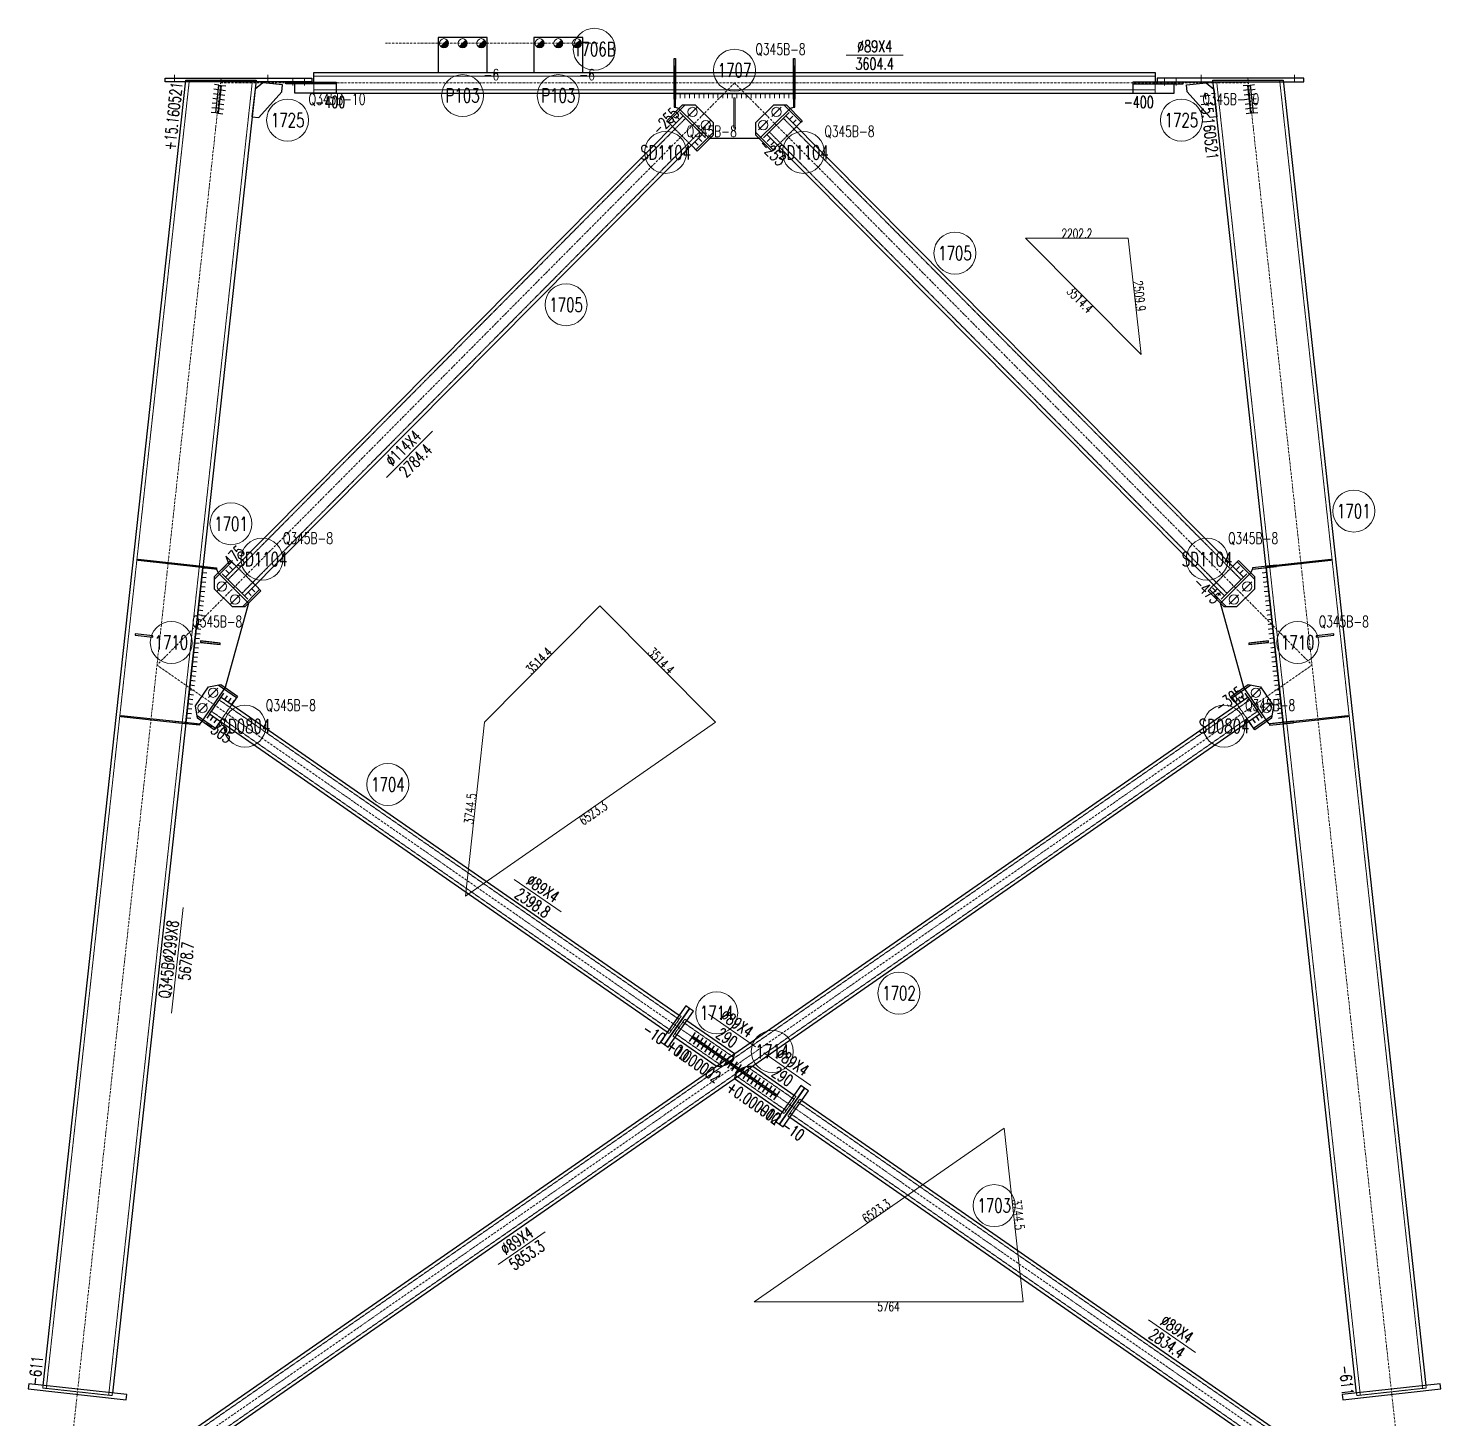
# Model space of a CAD drawing. Extents: x 200306 to 244369, y -126880 to -87343.
# Drawn here: x 213777 to 219830, y -116235 to -110275 of the extents above; entities that cross this region are included whole.
import ezdxf
from ezdxf.enums import TextEntityAlignment as Align

# ---------------------------------------------------------------- set-up
doc = ezdxf.new("R2010")
doc.units = 0
doc.header["$MEASUREMENT"] = 0
doc.linetypes.add('Dash', pattern=[2.75, 2, -0.75])
doc.linetypes.add('DashDot', pattern=[15.6, 9, -3, 0.6, -3])
doc.layers.get('0').update_dxf_attribs({"linetype": 'CONTINUOUS', "lineweight": 25})
doc.styles.get("Standard").update_dxf_attribs({"font": 'simplex.shx', "width": 0.7, "height": 3, "bigfont": 'gbhzfs.shx'})

# ---------------------------------------------------------------- blocks, each defined once
blk = doc.blocks.new('M16X40S')
at = {"color": 3, "linetype": 'Continuous', "lineweight": 13}
blk.add_line((-0.707, -0.707), (0.707, 0.707), dxfattribs=at)
blk.add_circle((0, 0), 1, dxfattribs=at)
for radius in [0.9, 0.8, 0.7, 0.6, 0.5, 0.4, 0.3, 0.2, 0.1]:
    blk.add_arc((0, 0), radius, 225, 45, dxfattribs=at)
blk = doc.blocks.new('M20X55S')
at = {"color": 3, "linetype": 'Continuous', "lineweight": 13}
blk.add_line((-1, -1), (1, 1), dxfattribs=at)
blk.add_circle((0, 0), 1, dxfattribs=at)

msp = doc.modelspace()

# ---------------------------------------------------------------- linework, layer by layer
at = {"color": 2, "linetype": 'DashDot', "lineweight": 15}
for p, q in [((216218.49647, -110339.61151), (215308.49647, -110339.61151)), ((214603.49647, -110489.53719), (213921.49647, -116726.9344)), ((216803.49647, -110509.53719), (214328.49647, -113004.61671)), ((214601.30967, -110509.53719), (219005.68328, -110509.53719)), ((216803.49647, -110509.53719), (219278.49647, -113004.61671)), ((219003.49647, -110489.53719), (219685.49647, -116726.9344)), ((219278.49647, -113004.61671), (213921.49647, -116726.9344)), ((214328.49647, -113004.61671), (216557.13244, -114553.18701)), ((216557.13244, -114553.18701), (216803.49648, -114724.37335)), ((216803.49647, -114724.37334), (217049.86051, -114895.55968)), ((217049.86051, -114895.55968), (219685.49647, -116726.9344))]:
    msp.add_line(p, q, dxfattribs=at)
at = {"color": 7, "linetype": 'Continuous', "lineweight": 13}
for p, q in [((217281.72541, -110390.03719), (217526.72541, -110390.03719)), ((215508.95502, -112002.01615), (215311.76662, -112200.80432)), ((215859.85964, -113923.16982), (216061.05693, -114062.972)), ((214440.70814, -114043.81406), (214391.25297, -114496.11836)), ((216691.70309, -114501.17721), (216892.90038, -114640.97938)), ((216929.85498, -114666.65733), (217131.05228, -114806.45951)), ((215992.28959, -115433.55777), (215791.09229, -115573.35994)), ((218577.4505, -115811.491), (218778.6478, -115951.29317))]:
    msp.add_line(p, q, dxfattribs=at)
at = {"color": 1, "linetype": 'Dash', "lineweight": 20}
for p, q in [((214467.31487, -110497.58544), (213854.20456, -116104.93517)), ((214736.31962, -110512.20461), (214121.61084, -116134.1735)), ((215001.30967, -110480.03719), (218605.68328, -110480.03719)), ((215001.30967, -110553.27338), (215001.30967, -110505.56117)), ((218605.68328, -110505.56117), (218605.68328, -110553.27338)), ((218870.67333, -110512.20461), (219485.38211, -116134.1735)), ((219139.67808, -110497.58544), (219752.78839, -116104.93517)), ((215001.30967, -110539.03719), (218605.68328, -110539.03719)), ((216550.64052, -110554.03719), (216550.64052, -110574.03719)), ((216550.64052, -110613.85015), (216550.64052, -110554.03719)), ((216570.86899, -110554.03719), (216570.86899, -110574.03719)), ((216591.09747, -110554.03719), (216591.09747, -110574.03719)), ((216611.32595, -110554.03719), (216611.32595, -110574.03719)), ((216631.55442, -110554.03719), (216631.55442, -110574.03719)), ((216651.7829, -110554.03719), (216651.7829, -110574.03719)), ((216672.01138, -110554.03719), (216672.01138, -110574.03719)), ((216692.23985, -110554.03719), (216692.23985, -110574.03719)), ((216712.46833, -110554.03719), (216712.46833, -110574.03719)), ((216732.69681, -110554.03719), (216732.69681, -110574.03719)), ((216752.92528, -110554.03719), (216752.92528, -110574.03719)), ((216773.15376, -110554.03719), (216773.15376, -110574.03719)), ((216793.38224, -110554.03719), (216793.38224, -110574.03719)), ((216800.49647, -110573.85705), (216806.49647, -110573.85705)), ((216800.49647, -110703.85705), (216800.49647, -110573.85705)), ((216806.49647, -110573.85705), (216806.49647, -110703.85705)), ((216813.61071, -110554.03719), (216813.61071, -110574.03719)), ((216833.83919, -110554.03719), (216833.83919, -110574.03719)), ((216854.06767, -110554.03719), (216854.06767, -110574.03719)), ((216874.29614, -110554.03719), (216874.29614, -110574.03719)), ((216894.52462, -110554.03719), (216894.52462, -110574.03719)), ((216914.7531, -110554.03719), (216914.7531, -110574.03719)), ((216934.98157, -110554.03719), (216934.98157, -110574.03719)), ((216955.21005, -110554.03719), (216955.21005, -110574.03719)), ((216975.43853, -110554.03719), (216975.43853, -110574.03719)), ((216995.667, -110554.03719), (216995.667, -110574.03719)), ((217015.89548, -110554.03719), (217015.89548, -110574.03719)), ((217036.12396, -110554.03719), (217036.12396, -110574.03719)), ((217056.35243, -110554.03719), (217056.35243, -110574.03719)), ((217056.35243, -110554.03719), (217056.35243, -110613.85015)), ((216594.09596, -110660.99816), (214633.19427, -112637.80852)), ((216618.6059, -110776.8656), (216537.67072, -110696.58175)), ((216806.49647, -110703.85705), (216800.49647, -110703.85705)), ((217069.32223, -110696.58175), (216988.38705, -110776.8656)), ((217012.89699, -110660.99816), (218973.79867, -112637.80852)), ((216653.73241, -110720.15468), (214692.83073, -112696.96504)), ((216953.26054, -110720.15468), (218914.16222, -112696.96504)), ((214668.32079, -112581.0976), (214749.25597, -112661.38145)), ((218857.73698, -112661.38145), (218938.67216, -112581.0976)), ((214524.50898, -112587.37416), (214583.6823, -112593.8442)), ((219023.31064, -112593.8442), (219082.48397, -112587.37416)), ((219082.48397, -112587.37416), (219062.60246, -112589.54802)), ((219084.68067, -112607.46465), (219064.79916, -112609.6385)), ((219086.87737, -112627.55513), (219066.99587, -112629.72899)), ((219089.07408, -112647.64562), (219069.19257, -112649.81947)), ((219091.27078, -112667.7361), (219071.38927, -112669.90996)), ((219093.46748, -112687.82659), (219073.58598, -112690.00044)), ((219095.66419, -112707.91707), (219075.78268, -112710.09093)), ((219097.86089, -112728.00756), (219077.97938, -112730.18141)), ((219100.05759, -112748.09804), (219080.17609, -112750.2719)), ((219102.2543, -112768.18853), (219082.37279, -112770.36238)), ((219104.451, -112788.27901), (219084.56949, -112790.45287)), ((219106.6477, -112808.3695), (219086.7662, -112810.54335)), ((219108.84441, -112828.45998), (219088.9629, -112830.63384)), ((219111.04111, -112848.55047), (219091.1596, -112850.72432)), ((219113.23781, -112868.64096), (219093.35631, -112870.81481)), ((219115.43452, -112888.73144), (219095.55301, -112890.90529)), ((214514.62647, -112907.27095), (214515.27863, -112901.30649)), ((214599.14544, -112916.51229), (214514.62647, -112907.27095)), ((214515.27863, -112901.30649), (214599.79759, -112910.54784)), ((214599.79759, -112910.54784), (214599.14544, -112916.51229)), ((219091.71432, -112901.30649), (219007.19536, -112910.54784)), ((219007.19536, -112910.54784), (219007.84751, -112916.51229)), ((219007.84751, -112916.51229), (219092.36648, -112907.27095)), ((219092.36648, -112907.27095), (219091.71432, -112901.30649)), ((219117.63122, -112908.82193), (219097.74971, -112910.99578)), ((219119.82792, -112928.91241), (219099.94642, -112931.08626)), ((219122.02463, -112949.0029), (219102.14312, -112951.17675)), ((219124.22133, -112969.09338), (219104.33982, -112971.26723)), ((219126.41803, -112989.18387), (219106.53653, -112991.35772)), ((219128.61474, -113009.27435), (219108.73323, -113011.44821)), ((219130.81144, -113029.36484), (219110.92993, -113031.53869)), ((219133.00814, -113049.45532), (219113.12664, -113051.62918)), ((219135.20485, -113069.54581), (219115.32334, -113071.71966)), ((219137.40155, -113089.63629), (219117.52004, -113091.81015)), ((219139.59825, -113109.72678), (219119.71675, -113111.90063)), ((219141.79496, -113129.81726), (219121.91345, -113131.99112)), ((219011.19305, -113154.43036), (214204.40606, -116494.4319)), ((214595.7999, -113154.43036), (216565.75363, -114523.255)), ((214649.52596, -113173.49632), (214598.74068, -113246.58432)), ((219008.25227, -113246.58432), (218957.46699, -113173.49632)), ((219143.99166, -113149.90775), (219124.11015, -113152.0816)), ((219146.18836, -113169.99823), (219126.30685, -113172.17209)), ((219148.38507, -113190.08872), (219128.50356, -113192.26257)), ((219044.8597, -113202.88195), (214238.07271, -116542.88349)), ((214511.1911, -113256.83021), (214452.01777, -113250.36017)), ((214562.13325, -113202.88195), (216532.08698, -114571.70659)), ((219154.97518, -113250.36017), (219095.80185, -113256.83021)), ((219150.58177, -113210.1792), (219130.70026, -113212.35306)), ((219152.77847, -113230.26969), (219132.89696, -113232.44354)), ((219154.97518, -113250.36017), (219135.09367, -113252.53403)), ((216574.31294, -114510.9368), (216523.52766, -114584.0248)), ((216539.95193, -114595.43722), (216590.73721, -114522.34922)), ((216566.10081, -114505.23059), (216574.31294, -114510.9368)), ((216590.73721, -114522.34922), (216598.94935, -114528.05543)), ((216523.52766, -114584.0248), (216515.31553, -114578.31858)), ((216548.51125, -114583.11902), (216751.14033, -114723.91607)), ((216582.1779, -114534.66742), (216798.87487, -114685.23957)), ((216548.16407, -114601.14343), (216539.95193, -114595.43722)), ((216808.11808, -114763.50713), (217024.81505, -114914.07927)), ((216855.85262, -114724.83062), (217058.4817, -114865.62767)), ((217067.04102, -114853.30947), (217016.25574, -114926.39747)), ((217032.68, -114937.80989), (217083.46528, -114864.7219)), ((217058.82888, -114847.60326), (217067.04102, -114853.30947)), ((217074.90597, -114877.0401), (219402.58689, -116494.4319)), ((217083.46528, -114864.7219), (217091.67742, -114870.42811)), ((217016.25574, -114926.39747), (217008.0436, -114920.69126)), ((217040.89214, -114943.5161), (217032.68, -114937.80989)), ((217041.23932, -114925.49169), (219368.92024, -116542.88349)), ((213839.29343, -116103.30478), (213840.48905, -116092.36995)), ((219766.5039, -116092.36995), (219767.69952, -116103.30478)), ((214136.52197, -116135.80389), (213839.29343, -116103.30478)), ((214137.71759, -116124.86906), (214136.52197, -116135.80389)), ((219470.47097, -116135.80389), (219469.27536, -116124.86906)), ((219767.69952, -116103.30478), (219470.47097, -116135.80389))]:
    msp.add_line(p, q, dxfattribs=at)
at = {"color": 7, "linetype": 'Continuous', "lineweight": 30}
for p, q in [((214594.37702, -110518.71886), (214574.49587, -110516.54505)), ((214604.3176, -110519.80577), (214624.19875, -110521.97958)), ((219002.67535, -110519.80577), (218982.7942, -110521.97958)), ((219012.61593, -110518.71886), (219032.49708, -110516.54505)), ((214587.85546, -110578.36339), (214567.97431, -110576.18957)), ((214590.02932, -110558.48188), (214570.14816, -110556.30806)), ((214592.20317, -110538.60037), (214572.32202, -110536.42656)), ((214597.79604, -110579.45029), (214617.67719, -110581.62411)), ((214599.96989, -110559.56879), (214619.85105, -110561.7426)), ((214602.14375, -110539.68728), (214622.0249, -110541.86109)), ((219004.8492, -110539.68728), (218984.96805, -110541.86109)), ((219007.02306, -110559.56879), (218987.1419, -110561.7426)), ((219009.19691, -110579.45029), (218989.31576, -110581.62411)), ((219014.78978, -110538.60037), (219034.67093, -110536.42656)), ((219016.96363, -110558.48188), (219036.84479, -110556.30806)), ((219019.13749, -110578.36339), (219039.01864, -110576.18957)), ((214581.3339, -110638.00791), (214561.45275, -110635.8341)), ((214583.50776, -110618.1264), (214563.6266, -110615.95259)), ((214585.68161, -110598.24489), (214565.80046, -110596.07108)), ((214591.27448, -110639.09482), (214611.15563, -110641.26863)), ((214593.44833, -110619.21331), (214613.32948, -110621.38712)), ((214595.62219, -110599.3318), (214615.50334, -110601.50562)), ((216583.44659, -110650.43449), (216569.24744, -110636.34961)), ((217023.54635, -110650.43449), (217037.74551, -110636.34961)), ((219011.37076, -110599.3318), (218991.48961, -110601.50562)), ((219013.54462, -110619.21331), (218993.66347, -110621.38712)), ((219015.71847, -110639.09482), (218995.83732, -110641.26863)), ((219021.31134, -110598.24489), (219041.19249, -110596.07108)), ((219023.48519, -110618.1264), (219043.36635, -110615.95259)), ((219025.65905, -110638.00791), (219045.5402, -110635.8341)), ((216537.67072, -110696.58175), (216523.47156, -110682.49686)), ((216552.92934, -110681.19933), (216538.73019, -110667.11445)), ((216568.18797, -110665.81691), (216553.98881, -110651.73203)), ((217038.80498, -110665.81691), (217053.00414, -110651.73203)), ((217054.06361, -110681.19933), (217068.26276, -110667.11445)), ((217069.32223, -110696.58175), (217083.52139, -110682.49686)), ((216633.86453, -110761.48318), (216648.06368, -110775.56806)), ((216649.12315, -110746.10076), (216663.32231, -110760.18564)), ((216664.38178, -110730.71834), (216678.58093, -110744.80323)), ((216942.61117, -110730.71834), (216928.41202, -110744.80323)), ((216957.8698, -110746.10076), (216943.67064, -110760.18564)), ((216973.12842, -110761.48318), (216958.92927, -110775.56806)), ((216618.6059, -110776.8656), (216632.80506, -110790.95048)), ((216988.38705, -110776.8656), (216974.18789, -110790.95048)), ((214653.06216, -112596.48002), (214638.86301, -112582.39513)), ((214668.32079, -112581.0976), (214654.12163, -112567.01272)), ((218938.67216, -112581.0976), (218952.87132, -112567.01272)), ((218953.93079, -112596.48002), (218968.12994, -112582.39513)), ((214520.11557, -112627.55513), (214539.99708, -112629.72899)), ((214522.31228, -112607.46465), (214542.19379, -112609.6385)), ((214524.50898, -112587.37416), (214544.39049, -112589.54802)), ((214622.54491, -112627.24486), (214608.34575, -112613.15997)), ((214637.80353, -112611.86244), (214623.60438, -112597.77755)), ((218969.18941, -112611.86244), (218983.38857, -112597.77755)), ((218984.44804, -112627.24486), (218998.6472, -112613.15997)), ((214511.32876, -112707.91707), (214531.21027, -112710.09093)), ((214513.52547, -112687.82659), (214533.40697, -112690.00044)), ((214515.72217, -112667.7361), (214535.60368, -112669.90996)), ((214517.91887, -112647.64562), (214537.80038, -112649.81947)), ((214703.48009, -112707.5287), (214717.67925, -112721.61359)), ((214718.73872, -112692.14628), (214732.93787, -112706.23117)), ((214733.99734, -112676.76387), (214748.1965, -112690.84875)), ((214749.25597, -112661.38145), (214763.45513, -112675.46633)), ((218857.73698, -112661.38145), (218843.53782, -112675.46633)), ((218872.99561, -112676.76387), (218858.79645, -112690.84875)), ((218888.25423, -112692.14628), (218874.05508, -112706.23117)), ((218903.51286, -112707.5287), (218889.3137, -112721.61359)), ((214504.73865, -112768.18853), (214524.62016, -112770.36238)), ((214506.93536, -112748.09804), (214526.81686, -112750.2719)), ((214509.13206, -112728.00756), (214529.01357, -112730.18141)), ((214498.14854, -112828.45998), (214518.03005, -112830.63384)), ((214500.34525, -112808.3695), (214520.22675, -112810.54335)), ((214502.54195, -112788.27901), (214522.42346, -112790.45287)), ((214491.55843, -112888.73144), (214511.43994, -112890.90529)), ((214493.75514, -112868.64096), (214513.63664, -112870.81481)), ((214495.95184, -112848.55047), (214515.83335, -112850.72432)), ((214484.96832, -112949.0029), (214504.84983, -112951.17675)), ((214487.16503, -112928.91241), (214507.04653, -112931.08626)), ((214489.36173, -112908.82193), (214509.24324, -112910.99578)), ((214478.37821, -113009.27435), (214498.25972, -113011.44821)), ((214480.57492, -112989.18387), (214500.45642, -112991.35772)), ((214482.77162, -112969.09338), (214502.65313, -112971.26723)), ((214471.7881, -113069.54581), (214491.66961, -113071.71966)), ((214473.98481, -113049.45532), (214493.86631, -113051.62918)), ((214476.18151, -113029.36484), (214496.06302, -113031.53869)), ((214465.19799, -113129.81726), (214485.0795, -113131.99112)), ((214467.3947, -113109.72678), (214487.2762, -113111.90063)), ((214469.5914, -113089.63629), (214489.47291, -113091.81015)), ((214604.35922, -113142.11216), (214615.77164, -113125.68789)), ((219002.63373, -113142.11216), (218991.22131, -113125.68789)), ((214458.60788, -113190.08872), (214478.48939, -113192.26257)), ((214460.80459, -113169.99823), (214480.68609, -113172.17209)), ((214463.00129, -113149.90775), (214482.8828, -113152.0816)), ((214619.4148, -113152.57354), (214630.82722, -113136.14927)), ((214634.47038, -113163.03493), (214645.8828, -113146.61066)), ((214649.52596, -113173.49632), (214660.93838, -113157.07205)), ((218957.46699, -113173.49632), (218946.05457, -113157.07205)), ((218972.52257, -113163.03493), (218961.11015, -113146.61066)), ((218987.57815, -113152.57354), (218976.16573, -113136.14927)), ((214452.01777, -113250.36017), (214471.89928, -113252.53403)), ((214454.21448, -113230.26969), (214474.09598, -113232.44354)), ((214456.41118, -113210.1792), (214476.29269, -113212.35306)), ((214553.57394, -113215.20015), (214542.16151, -113231.62442)), ((214568.62952, -113225.66154), (214557.21709, -113242.08581)), ((214583.6851, -113236.12293), (214572.27267, -113252.5472)), ((214598.74068, -113246.58432), (214587.32825, -113263.00858)), ((219008.25227, -113246.58432), (219019.66469, -113263.00858)), ((219023.30785, -113236.12293), (219034.72027, -113252.5472)), ((219038.36343, -113225.66154), (219049.77585, -113242.08581)), ((219053.41901, -113215.20015), (219064.83143, -113231.62442)), ((216624.54138, -114596.37306), (216635.9538, -114579.94879)), ((216624.54138, -114596.37306), (216635.9538, -114579.94879)), ((216621.11765, -114601.30034), (216609.70523, -114617.72461)), ((216621.11765, -114601.30034), (216609.70523, -114617.72461)), ((216637.54192, -114612.71276), (216626.1295, -114629.13703)), ((216637.54192, -114612.71276), (216626.1295, -114629.13703)), ((216640.96565, -114607.78548), (216652.37807, -114591.36121)), ((216640.96565, -114607.78548), (216652.37807, -114591.36121)), ((216653.96619, -114624.12518), (216642.55377, -114640.54945)), ((216653.96619, -114624.12518), (216642.55377, -114640.54945)), ((216657.38992, -114619.1979), (216668.80234, -114602.77363)), ((216657.38992, -114619.1979), (216668.80234, -114602.77363)), ((216670.39046, -114635.53761), (216658.97804, -114651.96188)), ((216670.39046, -114635.53761), (216658.97804, -114651.96188)), ((216673.81419, -114630.61033), (216685.22661, -114614.18606)), ((216673.81419, -114630.61033), (216685.22661, -114614.18606)), ((216690.23845, -114642.02275), (216701.65088, -114625.59848)), ((216690.23845, -114642.02275), (216701.65088, -114625.59848)), ((216706.66272, -114653.43517), (216718.07515, -114637.0109)), ((216706.66272, -114653.43517), (216718.07515, -114637.0109)), ((216686.81473, -114646.95003), (216675.40231, -114663.3743)), ((216686.81473, -114646.95003), (216675.40231, -114663.3743)), ((216703.239, -114658.36245), (216691.82657, -114674.78672)), ((216703.239, -114658.36245), (216691.82657, -114674.78672)), ((216719.66327, -114669.77487), (216708.25084, -114686.19914)), ((216719.66327, -114669.77487), (216708.25084, -114686.19914)), ((216723.08699, -114664.84759), (216734.49942, -114648.42332)), ((216723.08699, -114664.84759), (216734.49942, -114648.42332)), ((216736.08754, -114681.1873), (216724.67511, -114697.61157)), ((216736.08754, -114681.1873), (216724.67511, -114697.61157)), ((216739.51126, -114676.26002), (216750.92368, -114659.83575)), ((216739.51126, -114676.26002), (216750.92368, -114659.83575)), ((216752.5118, -114692.59972), (216741.09938, -114709.02399)), ((216752.5118, -114692.59972), (216741.09938, -114709.02399)), ((216755.93553, -114687.67244), (216767.34795, -114671.24817)), ((216755.93553, -114687.67244), (216767.34795, -114671.24817)), ((216768.93607, -114704.01214), (216757.52365, -114720.43641)), ((216768.93607, -114704.01214), (216757.52365, -114720.43641)), ((216772.3598, -114699.08486), (216783.77222, -114682.66059)), ((216772.3598, -114699.08486), (216783.77222, -114682.66059)), ((216788.78407, -114710.49728), (216800.19649, -114694.07301)), ((216788.78407, -114710.49728), (216800.19649, -114694.07301)), ((216805.20834, -114721.90971), (216816.62076, -114705.48544)), ((216805.20834, -114721.90971), (216816.62076, -114705.48544)), ((216785.36034, -114715.42456), (216773.94792, -114731.84883)), ((216785.36034, -114715.42456), (216773.94792, -114731.84883)), ((216801.78461, -114726.83699), (216790.37219, -114743.26126)), ((216801.78461, -114726.83699), (216790.37219, -114743.26126)), ((216818.20888, -114738.24941), (216806.79646, -114754.67368)), ((216818.20888, -114738.24941), (216806.79646, -114754.67368)), ((216821.63261, -114733.32213), (216833.04503, -114716.89786)), ((216821.63261, -114733.32213), (216833.04503, -114716.89786)), ((216834.63315, -114749.66183), (216823.22073, -114766.0861)), ((216834.63315, -114749.66183), (216823.22073, -114766.0861)), ((216838.05688, -114744.73455), (216849.4693, -114728.31028)), ((216838.05688, -114744.73455), (216849.4693, -114728.31028)), ((216851.05742, -114761.07425), (216839.645, -114777.49852)), ((216851.05742, -114761.07425), (216839.645, -114777.49852)), ((216854.48115, -114756.14697), (216865.89357, -114739.7227)), ((216854.48115, -114756.14697), (216865.89357, -114739.7227)), ((216870.90541, -114767.5594), (216882.31784, -114751.13513)), ((216870.90541, -114767.5594), (216882.31784, -114751.13513)), ((216887.32968, -114778.97182), (216898.74211, -114762.54755)), ((216887.32968, -114778.97182), (216898.74211, -114762.54755)), ((216867.48169, -114772.48668), (216856.06926, -114788.91095)), ((216867.48169, -114772.48668), (216856.06926, -114788.91095)), ((216883.90596, -114783.8991), (216872.49353, -114800.32337)), ((216883.90596, -114783.8991), (216872.49353, -114800.32337)), ((216900.33023, -114795.31152), (216888.9178, -114811.73579)), ((216900.33023, -114795.31152), (216888.9178, -114811.73579)), ((216903.75395, -114790.38424), (216915.16637, -114773.95997)), ((216903.75395, -114790.38424), (216915.16637, -114773.95997)), ((216916.75449, -114806.72394), (216905.34207, -114823.14821)), ((216916.75449, -114806.72394), (216905.34207, -114823.14821)), ((216920.17822, -114801.79666), (216931.59064, -114785.37239)), ((216920.17822, -114801.79666), (216931.59064, -114785.37239)), ((216933.17876, -114818.13637), (216921.76634, -114834.56064)), ((216933.17876, -114818.13637), (216921.76634, -114834.56064)), ((216936.60249, -114813.20909), (216948.01491, -114796.78482)), ((216936.60249, -114813.20909), (216948.01491, -114796.78482)), ((216953.02676, -114824.62151), (216964.43918, -114808.19724)), ((216953.02676, -114824.62151), (216964.43918, -114808.19724)), ((216969.45103, -114836.03393), (216980.86345, -114819.60966)), ((216969.45103, -114836.03393), (216980.86345, -114819.60966)), ((216949.60303, -114829.54879), (216938.19061, -114845.97306)), ((216949.60303, -114829.54879), (216938.19061, -114845.97306)), ((216966.0273, -114840.96121), (216954.61488, -114857.38548)), ((216966.0273, -114840.96121), (216954.61488, -114857.38548)), ((216982.45157, -114852.37363), (216971.03915, -114868.7979)), ((216982.45157, -114852.37363), (216971.03915, -114868.7979)), ((216985.8753, -114847.44635), (216997.28772, -114831.02208)), ((216985.8753, -114847.44635), (216997.28772, -114831.02208))]:
    msp.add_line(p, q, dxfattribs=at)
at = {"color": 1, "linetype": 'Continuous', "lineweight": 18}
for p, q in [((218050.74629, -111174.89173), (218545.74629, -111673.90763)), ((218491.18365, -111174.89173), (218050.74629, -111174.89173)), ((218545.74629, -111673.90763), (218491.18365, -111174.89173)), ((216227.09647, -112751.04844), (215732.09647, -113250.06435)), ((216722.09647, -113250.06435), (216227.09647, -112751.04844)), ((215732.09647, -113250.06435), (215650.69647, -113994.52788)), ((215650.69647, -113994.52788), (216722.09647, -113250.06435)), ((217958.49647, -114989.85281), (216887.09647, -115734.31635)), ((218039.89647, -115734.31635), (217958.49647, -114989.85281)), ((216887.09647, -115734.31635), (218039.89647, -115734.31635))]:
    msp.add_line(p, q, dxfattribs=at)
at = {"color": 7, "linetype": 'Continuous', "lineweight": 30}
for points in [[(215533.49647, -110314.7614), (215533.49647, -110464.85606)], [(215743.49647, -110314.7614), (215533.49647, -110314.7614)], [(215743.49647, -110464.85606), (215743.49647, -110314.7614)], [(215943.49647, -110314.7614), (215943.49647, -110464.85606)], [(216153.49647, -110314.7614), (215943.49647, -110314.7614)], [(216153.49647, -110464.85606), (216153.49647, -110314.7614)], [(216544.64052, -110405.19521), (216550.64052, -110405.19521)], [(216544.64052, -110579.08467), (216544.64052, -110405.19521)], [(216550.64052, -110405.19521), (216550.64052, -110579.08467)], [(217056.35243, -110405.19521), (217062.35243, -110405.19521)], [(217056.35243, -110579.08467), (217056.35243, -110405.19521)], [(217062.35243, -110405.19521), (217062.35243, -110579.08467)], [(215001.30967, -110505.56117), (215001.30967, -110465.03719)], [(215001.30967, -110465.03719), (218605.68328, -110465.03719)], [(215533.49647, -110464.85606), (215743.49647, -110464.85606)], [(215943.49647, -110464.85606), (216153.49647, -110464.85606)], [(216544.64052, -110439.61304), (216544.64052, -110613.85015)], [(216550.64052, -110439.61304), (216544.64052, -110439.61304)], [(216550.64052, -110613.85015), (216550.64052, -110439.61304)], [(217062.35243, -110439.61304), (217056.35243, -110439.61304)], [(217056.35243, -110439.61304), (217056.35243, -110613.85015)], [(217062.35243, -110613.85015), (217062.35243, -110439.61304)], [(218605.68328, -110465.03719), (218605.68328, -110505.56117)], [(213840.48905, -116092.36995), (214452.22547, -110497.58544)], [(214753.00748, -110497.58544), (214137.71759, -116124.86906)], [(214363.5066, -110489.53719), (214992.18967, -110489.53719)], [(214363.5066, -110505.44126), (214363.5066, -110489.53719)], [(214992.18967, -110505.44126), (214363.5066, -110505.44126)], [(214452.22547, -110497.58544), (214753.00748, -110497.58544)], [(214581.3339, -110638.00791), (214594.37702, -110518.71886)], [(214604.3176, -110519.80577), (214591.27448, -110639.09482)], [(214594.37702, -110518.71886), (214604.3176, -110519.80577)], [(214781.90011, -110509.04393), (214748.8176, -110535.60547)], [(214866.39501, -110518.28264), (214781.90011, -110509.04393)], [(214863.13423, -110548.1049), (214866.39501, -110518.28264)], [(214881.30967, -110513.51321), (214881.30967, -110505.56117)], [(214881.30967, -110505.56117), (215096.30967, -110505.56117)], [(215096.30967, -110513.51321), (214881.30967, -110513.51321)], [(214919.30967, -110553.27338), (214919.30967, -110505.56117)], [(214919.30967, -110505.56117), (215096.30967, -110505.56117)], [(214992.18967, -110489.53719), (214992.18967, -110505.44126)], [(215096.30967, -110505.56117), (215096.30967, -110553.27338)], [(215096.30967, -110505.56117), (215096.30967, -110513.51321)], [(218510.68328, -110505.56117), (218510.68328, -110553.27338)], [(218687.68328, -110505.56117), (218510.68328, -110505.56117)], [(218510.68328, -110505.56117), (218510.68328, -110513.51321)], [(218725.68328, -110505.56117), (218510.68328, -110505.56117)], [(218510.68328, -110513.51321), (218725.68328, -110513.51321)], [(218614.80328, -110489.53719), (218614.80328, -110505.44126)], [(219243.48635, -110489.53719), (218614.80328, -110489.53719)], [(218614.80328, -110505.44126), (219243.48635, -110505.44126)], [(218687.68328, -110553.27338), (218687.68328, -110505.56117)], [(218725.68328, -110513.51321), (218725.68328, -110505.56117)], [(218740.53852, -110518.28914), (218825.03342, -110509.05043)], [(218743.7993, -110548.1114), (218740.53852, -110518.28914)], [(218825.03342, -110509.05043), (218858.11593, -110535.61197)], [(218853.98547, -110497.58544), (219154.76748, -110497.58544)], [(219469.27536, -116124.86906), (218853.98547, -110497.58544)], [(219002.67535, -110519.80577), (219012.61593, -110518.71886)], [(219015.71847, -110639.09482), (219002.67535, -110519.80577)], [(219012.61593, -110518.71886), (219025.65905, -110638.00791)], [(219154.76748, -110497.58544), (219766.5039, -116092.36995)], [(219243.48635, -110505.44126), (219243.48635, -110489.53719)], [(214748.8176, -110535.60547), (214735.77448, -110654.89452)], [(214765.59621, -110658.15524), (214863.13423, -110548.1049)], [(215096.30967, -110553.27338), (214919.30967, -110553.27338)], [(215001.30967, -110554.03719), (215001.30967, -110553.27338)], [(218605.68328, -110554.03719), (215001.30967, -110554.03719)], [(216550.64052, -110579.08467), (216544.64052, -110579.08467)], [(216550.64052, -110554.03719), (217056.35243, -110554.03719)], [(217062.35243, -110579.08467), (217056.35243, -110579.08467)], [(218510.68328, -110553.27338), (218687.68328, -110553.27338)], [(218605.68328, -110553.27338), (218605.68328, -110554.03719)], [(218841.33732, -110658.16174), (218743.7993, -110548.1114)], [(218858.11593, -110535.61197), (218871.15905, -110654.90101)], [(214591.27448, -110639.09482), (214581.3339, -110638.00791)], [(216512.8222, -110671.9332), (216581.13389, -110603.0673)], [(216512.8222, -110671.9332), (216581.13389, -110603.0673)], [(216592.44751, -110603.02159), (216518.50186, -110677.56715)], [(216544.64052, -110613.85015), (216550.64052, -110613.85015)], [(216550.64052, -110614.03719), (216550.64052, -110613.85015)], [(216565.64052, -110618.68637), (216550.64052, -110614.03719)], [(216696.27274, -110748.26731), (216565.64052, -110618.68637)], [(216581.13389, -110603.0673), (216634.87357, -110602.85018)], [(216581.13389, -110603.0673), (216592.44751, -110603.02159)], [(216634.87357, -110602.85018), (216711.549, -110678.90857)], [(216895.44394, -110678.90857), (216972.11938, -110602.85018)], [(217041.35243, -110618.68637), (216910.72021, -110748.26731)], [(216972.11938, -110602.85018), (217025.85906, -110603.0673)], [(217014.54544, -110603.02159), (217025.85906, -110603.0673)], [(217088.49109, -110677.56715), (217014.54544, -110603.02159)], [(217025.85906, -110603.0673), (217094.17075, -110671.9332)], [(217025.85906, -110603.0673), (217094.17075, -110671.9332)], [(217056.35243, -110614.03719), (217041.35243, -110618.68637)], [(217056.35243, -110613.85015), (217062.35243, -110613.85015)], [(217056.35243, -110613.85015), (217056.35243, -110614.03719)], [(219025.65905, -110638.00791), (219015.71847, -110639.09482)], [(214622.54491, -112627.24486), (216583.44659, -110650.43449)], [(214735.77448, -110654.89452), (214765.59621, -110658.15524)], [(216518.50186, -110677.56715), (216512.8222, -110671.9332)], [(216537.67072, -110696.58175), (216512.8222, -110671.9332)], [(216583.44659, -110650.43449), (216664.38178, -110730.71834)], [(216711.549, -110678.90857), (216711.76612, -110732.64824)], [(216895.22683, -110732.64824), (216895.44394, -110678.90857)], [(216942.61117, -110730.71834), (217023.54635, -110650.43449)], [(217023.54635, -110650.43449), (218984.44804, -112627.24486)], [(217094.17075, -110671.9332), (217069.32223, -110696.58175)], [(217094.17075, -110671.9332), (217088.49109, -110677.56715)], [(218871.15905, -110654.90101), (218841.33732, -110658.16174)], [(216664.38178, -110730.71834), (214703.48009, -112707.5287)], [(216637.77476, -110795.88019), (216711.72041, -110721.33463)], [(216711.76612, -110732.64824), (216643.45442, -110801.51414)], [(216711.76612, -110732.64824), (216643.45442, -110801.51414)], [(216910.72021, -110748.26731), (216696.27274, -110748.26731)], [(216711.72041, -110721.33463), (216711.76612, -110732.64824)], [(216895.22683, -110732.64824), (216895.27254, -110721.33463)], [(216963.53853, -110801.51414), (216895.22683, -110732.64824)], [(216963.53853, -110801.51414), (216895.22683, -110732.64824)], [(216895.27254, -110721.33463), (216969.21819, -110795.88019)], [(218903.51286, -112707.5287), (216942.61117, -110730.71834)], [(216643.45442, -110801.51414), (216618.6059, -110776.8656)], [(216643.45442, -110801.51414), (216637.77476, -110795.88019)], [(216988.38705, -110776.8656), (216963.53853, -110801.51414)], [(216969.21819, -110795.88019), (216963.53853, -110801.51414)], [(214247.74921, -112557.11312), (214248.40136, -112551.14866)], [(214521.38483, -112587.03257), (214247.74921, -112557.11312)], [(214248.40136, -112551.14866), (214522.03699, -112581.06811)], [(214480.98087, -112582.61478), (214481.63302, -112576.65033)], [(214583.6823, -112593.8442), (214480.98087, -112582.61478)], [(214481.63302, -112576.65033), (214584.33446, -112587.87975)], [(214522.03699, -112581.06811), (214521.38483, -112587.03257)], [(214575.16057, -112625.31495), (214643.47226, -112556.44905)], [(214575.16057, -112625.31495), (214643.47226, -112556.44905)], [(214649.15193, -112562.08301), (214575.20628, -112636.62857)], [(214643.47226, -112556.44905), (214649.15193, -112562.08301)], [(214643.47226, -112556.44905), (214668.32079, -112581.0976)], [(218938.67216, -112581.0976), (218963.52068, -112556.44905)], [(218957.84102, -112562.08301), (218963.52068, -112556.44905)], [(219031.78667, -112636.62857), (218957.84102, -112562.08301)], [(218963.52068, -112556.44905), (219031.83238, -112625.31495)], [(218963.52068, -112556.44905), (219031.83238, -112625.31495)], [(219125.35992, -112576.65033), (219022.65849, -112587.87975)], [(219023.31064, -112593.8442), (219126.01208, -112582.61478)], [(219084.95596, -112581.06811), (219358.59159, -112551.14866)], [(219085.60812, -112587.03257), (219084.95596, -112581.06811)], [(219359.24374, -112557.11312), (219085.60812, -112587.03257)], [(219126.01208, -112582.61478), (219125.35992, -112576.65033)], [(219358.59159, -112551.14866), (219359.24374, -112557.11312)], [(214452.01777, -113250.36017), (214524.50898, -112587.37416)], [(214575.20628, -112636.62857), (214575.16057, -112625.31495)], [(214575.37768, -112679.05463), (214575.16057, -112625.31495)], [(214584.33446, -112587.87975), (214583.6823, -112593.8442)], [(214583.6823, -112593.8442), (214584.15351, -112593.89572)], [(214584.15351, -112593.89572), (214590.65394, -112609.69588)], [(214590.65394, -112609.69588), (214721.28617, -112739.27683)], [(214703.48009, -112707.5287), (214622.54491, -112627.24486)], [(218885.70678, -112739.27683), (219016.339, -112609.69588)], [(218984.44804, -112627.24486), (218903.51286, -112707.5287)], [(219016.339, -112609.69588), (219022.83944, -112593.89572)], [(219022.65849, -112587.87975), (219023.31064, -112593.8442)], [(219022.83944, -112593.89572), (219023.31064, -112593.8442)], [(219031.83238, -112625.31495), (219031.61527, -112679.05463)], [(219031.83238, -112625.31495), (219031.78667, -112636.62857)], [(219082.48397, -112587.37416), (219154.97518, -113250.36017)], [(214652.05312, -112755.11301), (214575.37768, -112679.05463)], [(214694.47918, -112754.94161), (214768.42483, -112680.39604)], [(214774.10449, -112686.03), (214705.7928, -112754.8959)], [(214774.10449, -112686.03), (214705.7928, -112754.8959)], [(214749.25597, -112661.38145), (214774.10449, -112686.03)], [(214768.42483, -112680.39604), (214774.10449, -112686.03)], [(218832.88846, -112686.03), (218857.73698, -112661.38145)], [(218832.88846, -112686.03), (218838.56812, -112680.39604)], [(218901.20015, -112754.8959), (218832.88846, -112686.03)], [(218901.20015, -112754.8959), (218832.88846, -112686.03)], [(218838.56812, -112680.39604), (218912.51377, -112754.94161)], [(219031.61527, -112679.05463), (218954.93983, -112755.11301)], [(214721.28617, -112739.27683), (214620.68379, -113101.09377)], [(214705.7928, -112754.8959), (214652.05312, -112755.11301)], [(214705.7928, -112754.8959), (214694.47918, -112754.94161)], [(218986.30916, -113101.09377), (218885.70678, -112739.27683)], [(218912.51377, -112754.94161), (218901.20015, -112754.8959)], [(218954.93983, -112755.11301), (218901.20015, -112754.8959)], [(214235.53068, -112870.71872), (214234.87853, -112876.68317)], [(214234.87853, -112876.68317), (214310.79552, -112884.98397)], [(214311.44768, -112879.01952), (214235.53068, -112870.71872)], [(214310.79552, -112884.98397), (214311.44768, -112879.01952)], [(219371.46227, -112870.71872), (219295.54527, -112879.01952)], [(219295.54527, -112879.01952), (219296.19743, -112884.98397)], [(219296.19743, -112884.98397), (219372.11442, -112876.68317)], [(219372.11442, -112876.68317), (219371.46227, -112870.71872)], [(214515.27863, -112901.30649), (214514.62647, -112907.27095)], [(214514.62647, -112907.27095), (214599.14544, -112916.51229)], [(214599.79759, -112910.54784), (214515.27863, -112901.30649)], [(214599.14544, -112916.51229), (214599.79759, -112910.54784)], [(219091.71432, -112901.30649), (219007.19536, -112910.54784)], [(219007.19536, -112910.54784), (219007.84751, -112916.51229)], [(219007.84751, -112916.51229), (219092.36648, -112907.27095)], [(219092.36648, -112907.27095), (219091.71432, -112901.30649)], [(214493.23589, -113179.36274), (214549.72738, -113098.06261)], [(214620.68379, -113101.09377), (214520.82509, -113244.80612)], [(214549.72738, -113098.06261), (214602.6171, -113088.5401)], [(214591.48242, -113090.54484), (214602.6171, -113088.5401)], [(214669.4977, -113144.75385), (214591.48242, -113090.54484)], [(214602.6171, -113088.5401), (214674.06267, -113138.18414)], [(214602.6171, -113088.5401), (214674.06267, -113138.18414)], [(218932.93028, -113138.18414), (219004.37585, -113088.5401)], [(218932.93028, -113138.18414), (219004.37585, -113088.5401)], [(219015.51053, -113090.54484), (218937.49525, -113144.75385)], [(219086.16785, -113244.80612), (218986.30916, -113101.09377)], [(219004.37585, -113088.5401), (219015.51053, -113090.54484)], [(219004.37585, -113088.5401), (219057.26557, -113098.06261)], [(219057.26557, -113098.06261), (219113.75706, -113179.36274)], [(214195.84674, -116482.1137), (219002.63373, -113142.11216)], [(214502.7584, -113232.25246), (214493.23589, -113179.36274)], [(214553.57394, -113215.20015), (214604.35922, -113142.11216)], [(214604.35922, -113142.11216), (216566.10081, -114505.23059)], [(214674.06267, -113138.18414), (214649.52596, -113173.49632)], [(214674.06267, -113138.18414), (214669.4977, -113144.75385)], [(218937.49525, -113144.75385), (218932.93028, -113138.18414)], [(218957.46699, -113173.49632), (218932.93028, -113138.18414)], [(219002.63373, -113142.11216), (219053.41901, -113215.20015)], [(219113.75706, -113179.36274), (219104.23455, -113232.25246)], [(214174.60584, -113226.06358), (214175.258, -113220.09913)], [(214448.24147, -113255.98303), (214174.60584, -113226.06358)], [(214175.258, -113220.09913), (214448.89363, -113250.01858)], [(219053.41901, -113215.20015), (214246.63202, -116555.20169)], [(214407.8375, -113251.56524), (214408.48966, -113245.60079)], [(214510.53894, -113262.79467), (214407.8375, -113251.56524)], [(214408.48966, -113245.60079), (214511.1911, -113256.83021)], [(214448.89363, -113250.01858), (214448.24147, -113255.98303)], [(214500.75366, -113221.11778), (214578.76894, -113275.32679)], [(214502.7584, -113232.25246), (214500.75366, -113221.11778)], [(214574.20397, -113281.89649), (214502.7584, -113232.25246)], [(214574.20397, -113281.89649), (214502.7584, -113232.25246)], [(214520.82509, -113244.80612), (214511.6623, -113256.88173)], [(216515.31553, -114578.31858), (214553.57394, -113215.20015)], [(214598.74068, -113246.58432), (214574.20397, -113281.89649)], [(219032.78898, -113281.89649), (219008.25227, -113246.58432)], [(219028.22401, -113275.32679), (219106.23929, -113221.11778)], [(219104.23455, -113232.25246), (219032.78898, -113281.89649)], [(219104.23455, -113232.25246), (219032.78898, -113281.89649)], [(219095.33065, -113256.88173), (219086.16785, -113244.80612)], [(219198.50329, -113245.60079), (219095.80185, -113256.83021)], [(219096.45401, -113262.79467), (219199.15544, -113251.56524)], [(219106.23929, -113221.11778), (219104.23455, -113232.25246)], [(219158.09932, -113250.01858), (219431.73495, -113220.09913)], [(219158.75148, -113255.98303), (219158.09932, -113250.01858)], [(219432.38711, -113226.06358), (219158.75148, -113255.98303)], [(219199.15544, -113251.56524), (219198.50329, -113245.60079)], [(219431.73495, -113220.09913), (219432.38711, -113226.06358)], [(214511.1911, -113256.83021), (214510.53894, -113262.79467)], [(214511.6623, -113256.88173), (214511.1911, -113256.83021)], [(214578.76894, -113275.32679), (214574.20397, -113281.89649)], [(219032.78898, -113281.89649), (219028.22401, -113275.32679)], [(219095.80185, -113256.83021), (219095.33065, -113256.88173)], [(219095.80185, -113256.83021), (219096.45401, -113262.79467)], [(216594.34656, -114464.58052), (216487.06978, -114618.96865)], [(216503.49405, -114630.38107), (216610.77082, -114475.99294)], [(216610.77082, -114475.99294), (216503.49405, -114630.38107)], [(216519.91832, -114641.7935), (216627.19509, -114487.40537)], [(216610.77082, -114475.99294), (216594.34656, -114464.58052)], [(216627.19509, -114487.40537), (216610.77082, -114475.99294)], [(216598.94935, -114528.05543), (216803.49647, -114670.18524)], [(216487.06978, -114618.96865), (216503.49405, -114630.38107)], [(216503.49405, -114630.38107), (216519.91832, -114641.7935)], [(216725.51128, -114724.37335), (216548.16407, -114601.14343)], [(216624.54138, -114596.37306), (216621.11765, -114601.30034)], [(216624.54138, -114596.37306), (216621.11765, -114601.30034)], [(216621.11765, -114601.30034), (216982.45157, -114852.37363)], [(216621.11765, -114601.30034), (216982.45157, -114852.37363)], [(216985.8753, -114847.44635), (216624.54138, -114596.37306)], [(216985.8753, -114847.44635), (216624.54138, -114596.37306)], [(216787.94928, -114702.48424), (216782.26369, -114708.24457)], [(216792.6409, -114696.45982), (216787.94928, -114702.48424)], [(216796.33358, -114690.46822), (216792.6409, -114696.45982)], [(216799.11925, -114684.73675), (216796.33358, -114690.46822)], [(216801.13994, -114679.40853), (216799.11925, -114684.73675)], [(216802.54879, -114674.55245), (216801.13994, -114679.40853)], [(216803.48649, -114670.18344), (216802.54879, -114674.55245)], [(216803.49647, -114670.18524), (216803.48649, -114670.18344)], [(216729.93478, -114725.00838), (216725.51128, -114724.37335)], [(216734.9773, -114725.38172), (216729.93478, -114725.00838)], [(216740.6757, -114725.34632), (216734.9773, -114725.38172)], [(216747.01886, -114724.73461), (216740.6757, -114725.34632)], [(216753.92214, -114723.36359), (216747.01886, -114724.73461)], [(216761.20461, -114721.0678), (216753.92214, -114723.36359)], [(216768.58625, -114717.74836), (216761.20461, -114721.0678)], [(216775.72081, -114713.42223), (216768.58625, -114717.74836)], [(216782.26369, -114708.24457), (216775.72081, -114713.42223)], [(216805.85301, -114769.33816), (216807.8737, -114764.00994)], [(216807.8737, -114764.00994), (216810.65937, -114758.27847)], [(216810.65937, -114758.27847), (216814.35205, -114752.28687)], [(216814.35205, -114752.28687), (216819.04367, -114746.26245)], [(216819.04367, -114746.26245), (216824.72926, -114740.50212)], [(216824.72926, -114740.50212), (216831.27213, -114735.32446)], [(216831.27213, -114735.32446), (216838.4067, -114730.99833)], [(216838.4067, -114730.99833), (216845.78834, -114727.67889)], [(216845.78834, -114727.67889), (216853.07081, -114725.3831)], [(216853.07081, -114725.3831), (216859.97409, -114724.01208)], [(216859.97409, -114724.01208), (216866.31724, -114723.40037)], [(216866.31724, -114723.40037), (216872.01565, -114723.36498)], [(216872.01565, -114723.36498), (216877.05817, -114723.73832)], [(216877.05817, -114723.73832), (216881.47987, -114724.38333)], [(216881.47987, -114724.38333), (216881.48167, -114724.37335)], [(216881.48167, -114724.37335), (217058.82888, -114847.60326)], [(216803.49647, -114778.56145), (216804.44416, -114774.19424)], [(217008.0436, -114920.69126), (216803.49647, -114778.56145)], [(216804.44416, -114774.19424), (216805.85301, -114769.33816)], [(217087.07463, -114806.9532), (216979.79786, -114961.34133)], [(217103.4989, -114818.36562), (216996.22212, -114972.75375)], [(216996.22212, -114972.75375), (217103.4989, -114818.36562)], [(217103.4989, -114818.36562), (217087.07463, -114806.9532)], [(217119.92316, -114829.77804), (217103.4989, -114818.36562)], [(216982.45157, -114852.37363), (216985.8753, -114847.44635)], [(216982.45157, -114852.37363), (216985.8753, -114847.44635)], [(217012.64639, -114984.16617), (217119.92316, -114829.77804)], [(217091.67742, -114870.42811), (219411.1462, -116482.1137)], [(219360.36092, -116555.20169), (217040.89214, -114943.5161)], [(216979.79786, -114961.34133), (216996.22212, -114972.75375)], [(216996.22212, -114972.75375), (217012.64639, -114984.16617)], [(213779.35341, -116085.68535), (213776.96217, -116107.55501)], [(214198.85323, -116131.55366), (213779.35341, -116085.68535)], [(219827.63954, -116085.68535), (219408.13972, -116131.55366)], [(219830.03078, -116107.55501), (219827.63954, -116085.68535)], [(213776.96217, -116107.55501), (214196.46199, -116153.42332)], [(214196.46199, -116153.42332), (214198.85323, -116131.55366)], [(219408.13972, -116131.55366), (219410.53096, -116153.42332)], [(219410.53096, -116153.42332), (219830.03078, -116107.55501)]]:
    msp.add_lwpolyline(points, dxfattribs=at)
at = {"color": 3, "linetype": 'Continuous', "lineweight": 20}
for points in [[(214403.49647, -110474.53719), (214403.49647, -110504.53719)], [(214403.49647, -110474.53719), (214403.49647, -110504.53719)], [(214403.49647, -110474.53719), (214403.49647, -110504.53719)], [(214403.49647, -110474.53719), (214403.49647, -110504.53719)], [(214403.49647, -110474.53719), (214403.49647, -110504.53719)], [(214403.49647, -110474.53719), (214403.49647, -110504.53719)], [(214803.49647, -110474.53719), (214803.49647, -110504.53719)], [(214803.49647, -110474.53719), (214803.49647, -110504.53719)], [(214803.49647, -110474.53719), (214803.49647, -110504.53719)], [(214803.49647, -110474.53719), (214803.49647, -110504.53719)], [(214803.49647, -110474.53719), (214803.49647, -110504.53719)], [(214803.49647, -110474.53719), (214803.49647, -110504.53719)], [(214911.30967, -110490.56117), (214911.30967, -110520.56117)], [(214961.30967, -110490.56117), (214961.30967, -110520.56117)], [(214961.30967, -110490.56117), (214961.30967, -110520.56117)], [(218645.68328, -110490.56117), (218645.68328, -110520.56117)], [(218645.68328, -110490.56117), (218645.68328, -110520.56117)], [(218695.68328, -110490.56117), (218695.68328, -110520.56117)], [(218803.49647, -110474.53719), (218803.49647, -110504.53719)], [(218803.49647, -110474.53719), (218803.49647, -110504.53719)], [(218803.49647, -110474.53719), (218803.49647, -110504.53719)], [(218803.49647, -110474.53719), (218803.49647, -110504.53719)], [(218803.49647, -110474.53719), (218803.49647, -110504.53719)], [(218803.49647, -110474.53719), (218803.49647, -110504.53719)], [(219203.49647, -110474.53719), (219203.49647, -110504.53719)], [(219203.49647, -110474.53719), (219203.49647, -110504.53719)], [(219203.49647, -110474.53719), (219203.49647, -110504.53719)], [(219203.49647, -110474.53719), (219203.49647, -110504.53719)], [(219203.49647, -110474.53719), (219203.49647, -110504.53719)], [(219203.49647, -110474.53719), (219203.49647, -110504.53719)]]:
    msp.add_lwpolyline(points, dxfattribs=at)
at = {"color": 7, "linetype": 'Continuous', "lineweight": 13}
for centre in [(216202.76754, -110365.03719), (216803.49647, -110455.03719), (215638.49647, -110563.85606), (216048.49647, -110563.85606), (214888.45377, -110668.79503), (218718.47976, -110668.80153), (216508.41813, -110807.00949), (217098.57482, -110807.00949), (217748.17603, -111238.94686), (216081.74366, -111460.07955), (219457.30121, -112344.45625), (214645.73536, -112398.6939), (214778.50856, -112550.95371), (218828.48439, -112550.95371), (214389.84991, -112908.10659), (219217.14304, -112908.10659), (214705.43345, -113266.53181), (218901.5595, -113266.53181), (215318.07257, -113516.26569), (217508.2188, -114410.65534), (216727.18329, -114495.38792), (216965.33519, -114660.86804), (217916.42104, -115321.73115)]:
    msp.add_circle(centre, 90, dxfattribs=at)

# ---------------------------------------------------------------- block references
at = {"color": 3, "linetype": 'Continuous', "lineweight": 13, "xscale": 20, "yscale": 20, "zscale": 20}
for name, p in [('M16X40S', (215558.49647, -110339.61151)), ('M16X40S', (215638.49647, -110339.61151)), ('M16X40S', (215718.49647, -110339.61151)), ('M16X40S', (215968.49647, -110339.61151)), ('M16X40S', (216048.49647, -110339.61151)), ('M16X40S', (216128.49647, -110339.61151)), ('M20X55S', (216623.68565, -110634.00834)), ('M20X55S', (216983.3073, -110634.00834)), ('M20X55S', (216680.48227, -110690.34788)), ('M20X55S', (216926.51068, -110690.34788)), ('M20X55S', (214606.44442, -112667.61532)), ('M20X55S', (214663.24104, -112723.95486)), ('M20X55S', (218943.75191, -112723.95486)), ('M20X55S', (219000.54853, -112667.61532)), ('M20X55S', (214568.94288, -113122.98277)), ('M20X55S', (219038.05007, -113122.98277)), ('M20X55S', (214523.29319, -113188.67985)), ('M20X55S', (219083.69975, -113188.67985))]:
    msp.add_blockref(name, p, dxfattribs=at)

# ---------------------------------------------------------------- texts
at = {"color": 7, "linetype": 'Continuous', "lineweight": 13, "width": 0.7}
for s, height, p in [('1706B', 60, (216202.76754, -110365.03719)), ('%%C89X4', 50, (217404.22541, -110352.53719)), ('3604.4', 50, (217404.22541, -110427.53719)), ('1707', 60, (216803.49647, -110455.03719)), ('-400', 50, (215071.30967, -110591.53719)), ('P103', 60, (215638.49647, -110563.85606)), ('P103', 60, (216048.49647, -110563.85606)), ('-400', 50, (218535.68328, -110591.53719)), ('1725', 60, (214888.45377, -110668.79503)), ('1725', 60, (218718.47976, -110668.80153)), ('SD1104', 60, (216508.41813, -110807.00949)), ('SD1104', 60, (217098.57482, -110807.00949)), ('1705', 60, (217748.17603, -111238.94686)), ('1705', 60, (216081.74366, -111460.07955)), ('1701', 60, (219457.30121, -112344.45625)), ('1701', 60, (214645.73536, -112398.6939)), ('SD1104', 60, (214778.50856, -112550.95371)), ('SD1104', 60, (218828.48439, -112550.95371)), ('1710', 60, (214389.84991, -112908.10659)), ('1710', 60, (219217.14304, -112908.10659)), ('SD0804', 60, (214705.43345, -113266.53181)), ('SD0804', 60, (218901.5595, -113266.53181)), ('1704', 60, (215318.07257, -113516.26569)), ('1702', 60, (217508.2188, -114410.65534)), ('1714', 60, (216727.18329, -114495.38792)), ('1714', 60, (216965.33519, -114660.86804)), ('1703', 60, (217916.42104, -115321.73115))]:
    msp.add_text(s, height=height, dxfattribs=at).set_placement(p, align=Align.MIDDLE_CENTER)
for s, p in [('Q345B-8', (216893.49647, -110365.03719)), ('-6', (215728.49647, -110473.85606)), ('-6', (216138.49647, -110473.85606)), ('Q345B-10', (214978.45377, -110578.79503)), ('Q345B-10', (218808.47976, -110578.80153)), ('Q345B-8', (216598.41813, -110717.00949)), ('Q345B-8', (217188.57482, -110717.00949)), ('Q345B-8', (214868.50856, -112460.95371)), ('Q345B-8', (218918.48439, -112460.95371)), ('Q345B-8', (214479.84991, -112818.10659)), ('Q345B-8', (219307.14304, -112818.10659)), ('Q345B-8', (214795.43345, -113176.53181)), ('Q345B-8', (218991.5595, -113176.53181))]:
    msp.add_text(s, height=48, dxfattribs=at).set_placement(p, align=Align.MIDDLE_LEFT)
for s, rotation, p in [('+15.160521', 83.760040177, (214397.70316, -110651.22311)), ('+15.160521', 276.239959823, (218837.50559, -110691.87417)), ('-255', 45.231478305, (216507.52608, -110673.72238)), ('-255', 314.768521695, (216965.28485, -110806.82454)), ('%%C114X4', 45.231478305, (215383.7374, -112075.00107)), ('2784.4', 45.231478305, (215436.98424, -112127.81939)), ('-475', 45.231478305, (214645.21859, -112551.13865)), ('-475', 314.768521695, (218827.59234, -112684.24082)), ('-305', 34.793549966, (218923.7505, -113151.26013)), ('-305', 325.206450034, (214589.66059, -113285.93914)), ('%%C89X4', 325.206450034, (215981.85658, -113962.2754)), ('2398.8', 325.206450034, (215939.05999, -114023.86641)), ('Q345B%%C299X8', 83.760040177, (214378.70273, -114265.89024)), ('5678.7', 83.760040177, (214453.25838, -114274.04219)), ('%%C89X4', 325.206450034, (216813.70003, -114540.28279)), ('-10', 325.206450034, (216459.01567, -114584.86269)), ('290', 325.206450034, (216770.90344, -114601.8738)), ('+0.000002', 325.206450034, (216627.36443, -114701.84002)), ('-10', 325.206450034, (216561.66735, -114656.19033)), ('%%C89X4', 325.206450034, (217051.85192, -114705.76292)), ('290', 325.206450034, (217009.05534, -114767.35393)), ('+0.000002', 325.206450034, (216886.04666, -114881.58567)), ('-10', 325.206450034, (216951.74374, -114927.23537)), ('-10', 325.206450034, (217054.39542, -114998.56301)), ('%%C89X4', 34.793549966, (215870.29265, -115472.66335)), ('5853.3', 34.793549966, (215913.08923, -115534.25436)), ('2834.4', 325.206450034, (218656.65086, -115912.18759)), ('%%C89X4', 325.206450034, (218699.44744, -115850.59658)), ('-611', 83.760040177, (213809.62409, -116029.64353)), ('-611', 276.239959823, (219425.58466, -116070.29459))]:
    msp.add_text(s, height=50, rotation=rotation, dxfattribs=at).set_placement(p, align=Align.MIDDLE_CENTER)
at = {"color": 7, "linetype": 'Continuous', "lineweight": 20, "width": 0.7}
for s, p in [('2202.2', (218270.96497, -111154.69173)), ('5764', (217463.49647, -115754.51635))]:
    msp.add_text(s, height=40, dxfattribs=at).set_placement(p, align=Align.MIDDLE_CENTER)
for s, rotation, p in [('2509.9', 276.239959823, (218538.54529, -111422.20409)), ('3514.4', 314.768521695, (218283.90514, -111438.62542)), ('3514.4', 45.231478305, (215965.25533, -112986.33066)), ('3514.4', 314.768521695, (216488.93762, -112986.33066)), ('3744.5', 83.760040177, (215671.31615, -113620.10052)), ('6523.3', 34.793549966, (216197.92302, -113638.88463)), ('6523.3', 34.793549966, (217411.26993, -115345.49607)), ('3744.5', 276.239959823, (218019.2768, -115359.88899))]:
    msp.add_text(s, height=40, rotation=rotation, dxfattribs=at).set_placement(p, align=Align.MIDDLE_CENTER)

doc.saveas('drawing.dxf')
